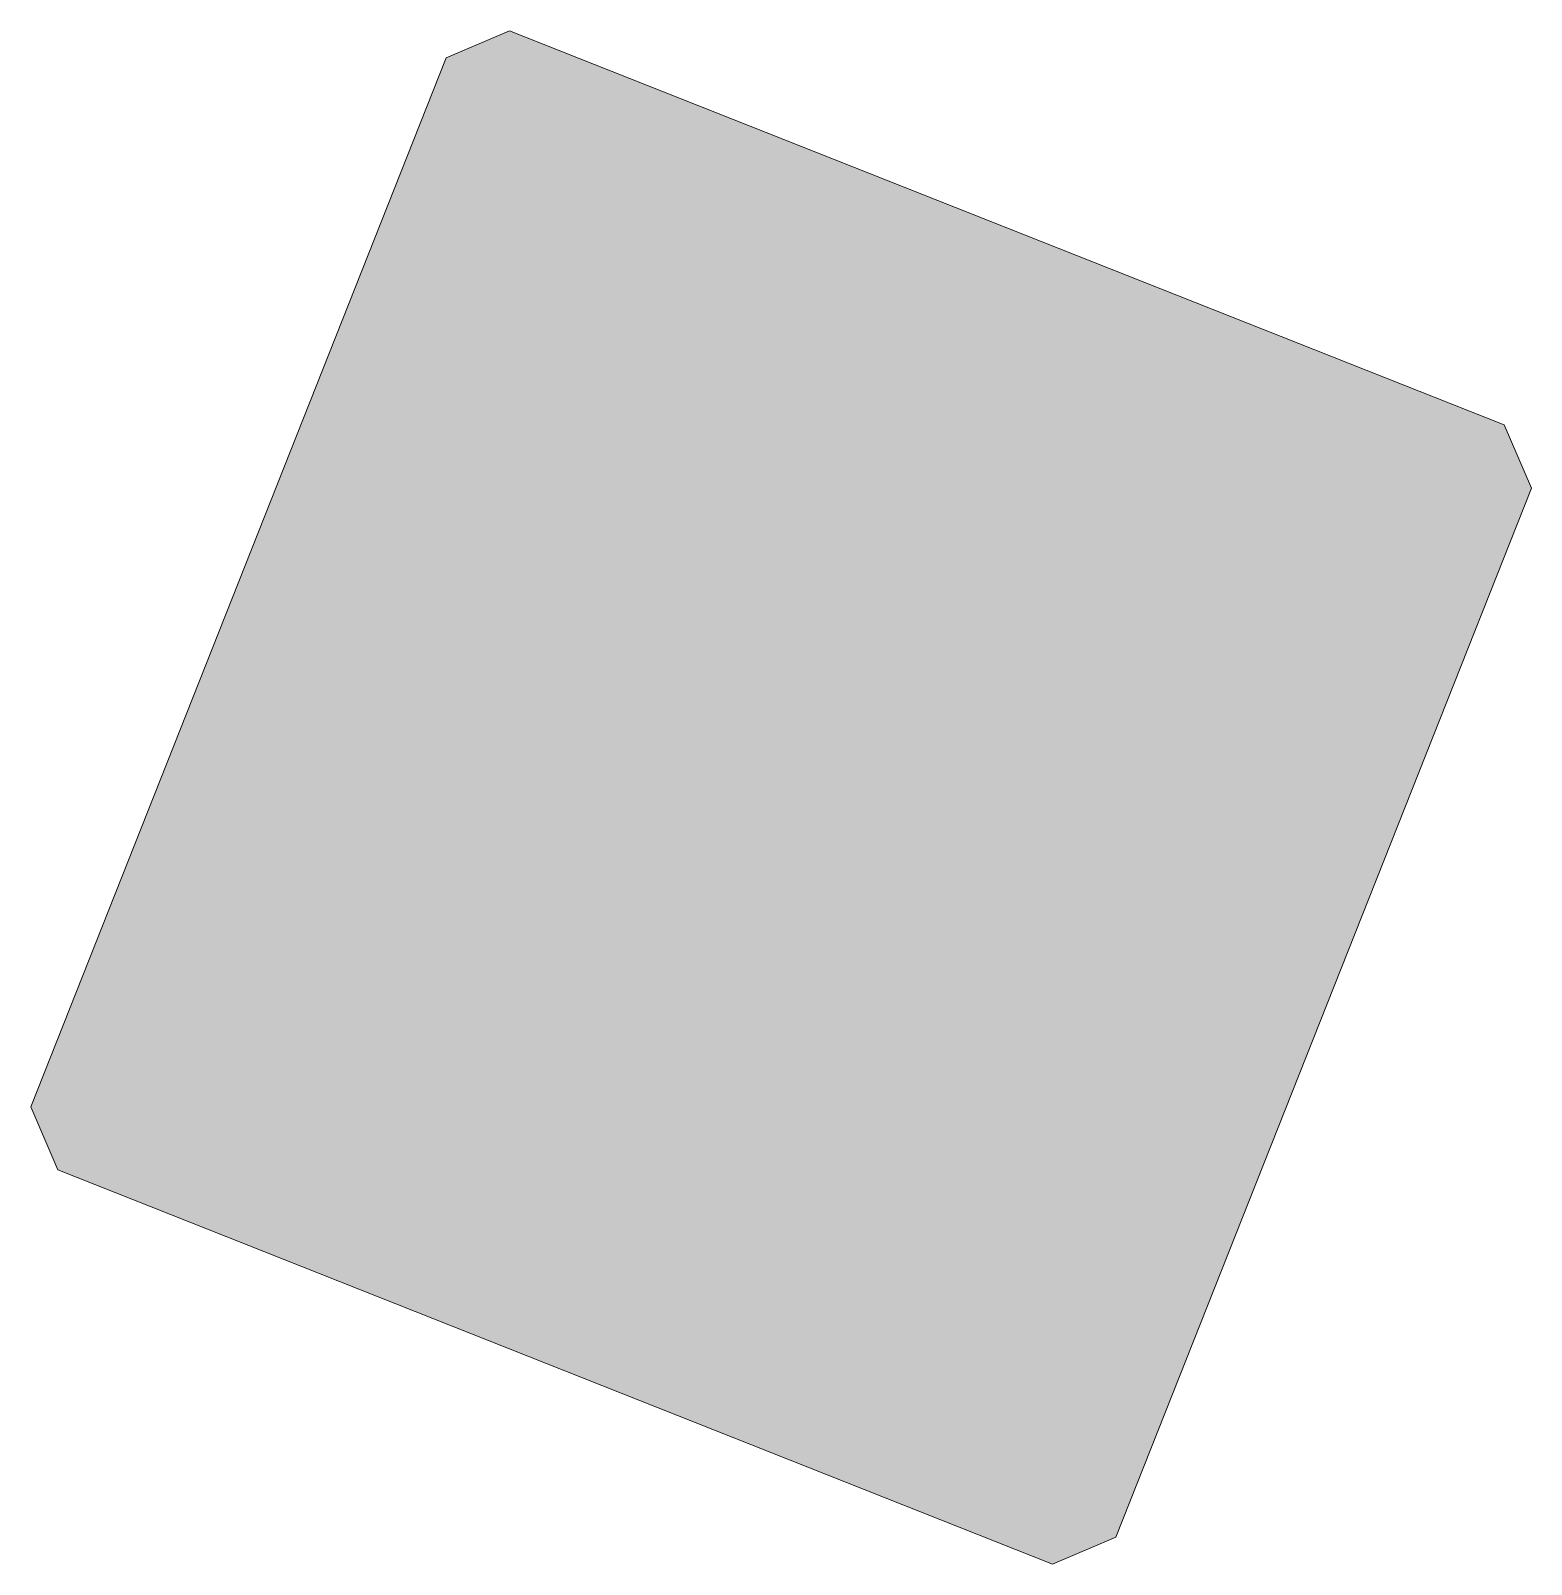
# Model space of a CAD drawing. Header units: inches. Extents: x -13 to 4331, y -638 to 2885.
# Drawn here: x 2283.35 to 2314.21, y 2170.15 to 2201.67 of the extents above; entities that cross this region are included whole.
import ezdxf

# ---------------------------------------------------------------- set-up
doc = ezdxf.new("R2010")
doc.units = ezdxf.units.IN
doc.header["$MEASUREMENT"] = 0
for name, color, linetype, lineweight in [('A-WALL-PATT', 111, 'Continuous', 13), ('Chevy Chase Pavilion_3rd Floor Base_dwg', 8, 'Continuous', 9), ('S-COLS', 52, 'Continuous', 13)]:
    doc.layers.add(name, color=color, linetype=linetype, lineweight=lineweight)

# ---------------------------------------------------------------- blocks, each defined once
blk = doc.blocks.new('Chevy Chase Pavilion_3rd Floor Base_dwg-5020009-FIRST FLOOR POWER _ SIGNAL')
at = {"layer": 'A-WALL-PATT', "lineweight": 9}
blk.add_hatch(color=7, dxfattribs=at).paths.add_polyline_path([(2304.366, 2170.147), (2305.664, 2170.708), (2314.209, 2192.267), (2313.647, 2193.566), (2293.195, 2201.671), (2291.897, 2201.11), (2283.353, 2179.551), (2283.914, 2178.253), (2302.95, 2170.708)], flags=0)
at = {"layer": 'S-COLS', "color": 7, "lineweight": 9, "flags": 128}
blk.add_lwpolyline([(2283.353, 2179.551), (2283.914, 2178.253), (2304.366, 2170.147), (2305.664, 2170.708), (2314.209, 2192.267), (2313.647, 2193.566), (2293.195, 2201.671), (2291.897, 2201.11)], close=True, dxfattribs=at)

msp = doc.modelspace()

# ---------------------------------------------------------------- block references
at = {"layer": 'Chevy Chase Pavilion_3rd Floor Base_dwg', "color": 7}
msp.add_blockref('Chevy Chase Pavilion_3rd Floor Base_dwg-5020009-FIRST FLOOR POWER _ SIGNAL', (0, 0), dxfattribs=at)

doc.saveas('drawing.dxf')
